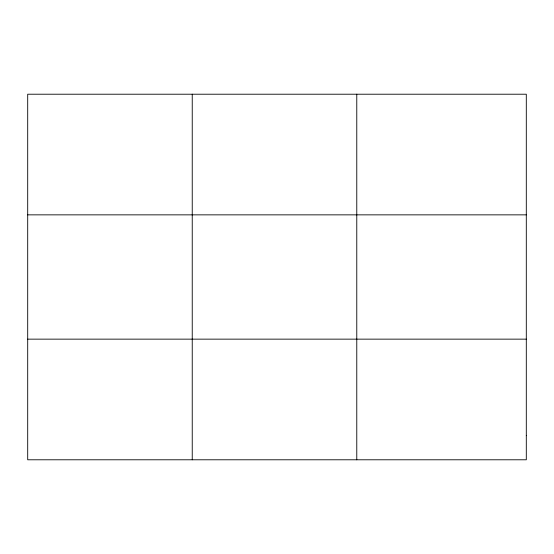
<?xml version="1.0" encoding="UTF-8"?>
<svg xmlns="http://www.w3.org/2000/svg" width="554" height="554" viewBox="0 0 554 554"><rect width="100%" height="100%" fill="white"/><g stroke="black" fill="none" stroke-linecap="round" stroke-linejoin="round"><path stroke-width="0.83" d="M192.238 94.215L192.238 459.785M356.776 94.215L356.776 459.785M27.7 214.855L526.3 214.855M27.7 339.145L526.3 339.145M526.3 435.659L526.3 459.785L27.7 459.785L27.7 94.215L526.3 94.215L526.3 435.659"/></g></svg>
